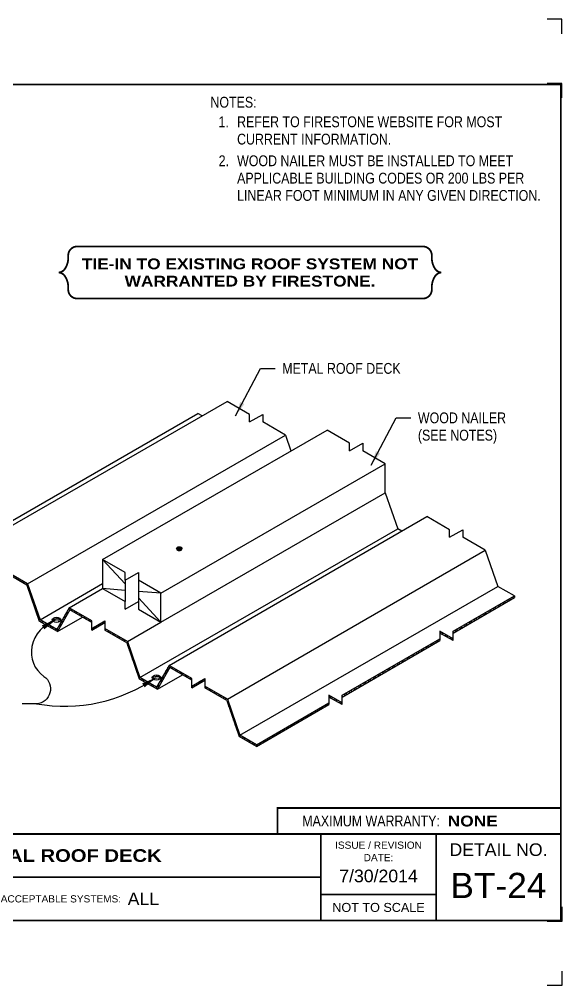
# Model space of a CAD drawing. Header units: inches. Extents: x 165.4 to 185.5, y -159.4 to -142.7.
# Drawn here: x 176.08 to 185.48, y -159.43 to -142.67 of the extents above; entities that cross this region are included whole.
import ezdxf
from ezdxf.enums import TextEntityAlignment as Align

# ---------------------------------------------------------------- set-up
doc = ezdxf.new("R2010")
doc.units = ezdxf.units.IN
doc.header["$MEASUREMENT"] = 0
doc.layers.get('0').update_dxf_attribs({"linetype": 'CONTINUOUS'})
doc.layers.get('DEFPOINTS').update_dxf_attribs({"linetype": 'CONTINUOUS'})
for name, color, linetype in [('FSBP-ACCESSORY-FIRESTONE', 7, 'CONTINUOUS'), ('FSBP-ANNO-NOTE', 7, 'CONTINUOUS'), ('FSBP-OTHER', 7, 'CONTINUOUS'), ('FSBP-TTLB', 7, 'CONTINUOUS'), ('FSBP-TTLB-BORDER', 7, 'CONTINUOUS'), ('FSBP-TTLB-TEXT', 7, 'CONTINUOUS'), ('FSBP-WOOD', 7, 'CONTINUOUS')]:
    doc.layers.add(name, color=color, linetype=linetype)
doc.styles.add('FSBP_ARIAL', font='arial.ttf')
doc.styles.add('FSBP_ARIAL_BOLD', font='')
doc.styles.add('FSBP_ARIAL_NAR', font='ARIALN.TTF')
doc.styles.get('FSBP_ARIAL_BOLD').set_extended_font_data('Arial Black')
doc.dimstyles.new('FSBP-LEADER', dxfattribs={"dimtxt": 0.1875, "dimasz": 0.25, "dimexe": 0.0625, "dimexo": 0.125, "dimgap": 0.125, "dimtad": 0, "dimtih": 1, "dimtoh": 1, "dimdec": 4, "dimzin": 0, "dimdsep": 46, "dimlunit": 4, "dimtxsty": 'FSBP_ARIAL_NAR', "dimcen": 0.09375, "dimclrd": 256, "dimclre": 256, "dimclrt": 256, "dimadec": 0, "dimazin": 0, "dimtfac": 1, "dimtdec": 4, "dimtofl": 0, "dimtmove": 0, "dimatfit": 3, "dimfxl": 1, "dimtolj": 1, "dimtzin": 0, "dimlwd": -1, "dimlwe": -1, "dimarcsym": 0})

# ---------------------------------------------------------------- blocks, each defined once
blk = doc.blocks.new('TTLB-EPDM_1')
at = {"layer": 'DEFPOINTS', "linetype": 'Continuous', "ltscale": 1.75}
for points in [[(20.016, 13.881), (20.016, 14.131), (19.766, 14.131)], [(20.016, -2.381), (20.016, -2.631), (19.766, -2.631)]]:
    blk.add_lwpolyline(points, dxfattribs=at)
at = {"layer": 'DEFPOINTS', "color": 1}
for points in [[(20.016, 12.766), (20.016, 13.016), (19.766, 13.016)], [(20.016, -1.266), (20.016, -1.516), (19.766, -1.516)]]:
    blk.add_lwpolyline(points, dxfattribs=at)
at = {"layer": 'FSBP-TTLB', "const_width": 0.0312}
blk.add_lwpolyline([(15.09, 0), (20, 0), (20, 0.451), (15.09, 0.451)], close=True, dxfattribs=at)
for points in [[(0, 0), (0, -1.5), (20, -1.5), (20, 0), (0, 0)], [(15.84, 0), (15.84, -1.5)], [(17.841, 0), (17.841, -1.5)], [(20, 0), (20, -1.5)], [(4.825, -0.75), (15.84, -0.75)], [(15.84, -1.049), (17.841, -1.049)]]:
    blk.add_lwpolyline(points, dxfattribs=at)
at = {"layer": 'FSBP-TTLB-BORDER', "const_width": 0.0312}
blk.add_lwpolyline([(20, 0), (20, 13), (0, 13), (0, 0)], dxfattribs=at)
at = {"layer": 'FSBP-TTLB-TEXT', "style": 'FSBP_ARIAL_NAR'}
blk.add_text('MAXIMUM WARRANTY:', height=0.1875, dxfattribs=at).set_placement((17.905, 0.226), align=Align.MIDDLE_RIGHT)
at = {"layer": 'FSBP-TTLB-TEXT', "style": 'FSBP_ARIAL'}
for s, height, p in [('ISSUE / REVISION', 0.125, (16.841, -0.194)), ('DETAIL NO.', 0.2188, (18.921, -0.272)), ('DATE:', 0.125, (16.841, -0.41)), ('NOT TO SCALE', 0.15625, (16.841, -1.274))]:
    blk.add_text(s, height=height, dxfattribs=at).set_placement(p, align=Align.MIDDLE_CENTER)
blk.add_text('ACCEPTABLE SYSTEMS:', height=0.125, dxfattribs=at).set_placement((10.293, -1.125), align=Align.MIDDLE_LEFT)
at = {"layer": 'FSBP-TTLB-TEXT'}
for tag, height, style, p in [('MAXIMUM_WARRANTY', 0.188, 'FSBP_ARIAL_BOLD', (18.04, 0.224)), ('ACCPT_SYSTEMS', 0.219, 'FSBP_ARIAL', (12.494, -1.125))]:
    blk.add_attdef(tag, text='', height=height, dxfattribs=dict(at, style=style)).set_placement(p, align=Align.MIDDLE_LEFT)
for tag, height, style, p in [('DETAIL_DESCP_LINE_1', 0.219, 'FSBP_ARIAL_BOLD', (10.331, -0.374)), ('ISSUE_REV_DATE', 0.219, 'FSBP_ARIAL', (16.841, -0.728)), ('DETAIL_NUMBER', 0.438, 'FSBP_ARIAL', (18.919, -0.893))]:
    blk.add_attdef(tag, text='', height=height, dxfattribs=dict(at, style=style)).set_placement(p, align=Align.MIDDLE_CENTER)

msp = doc.modelspace()

# ---------------------------------------------------------------- hatches: boundary and pattern name
at = {"layer": 'FSBP-OTHER'}
h = msp.add_hatch(dxfattribs=at)
h.set_pattern_fill('STEEL', color=256, scale=0.666667, angle=45, style=0)
h.set_pattern_definition([(90, (21.82199, 13.83532), (-0.083333333, 1e-17), []), (90, (21.792526, 13.86478), (-0.083333333, 1e-17), [])])
h.paths.add_polyline_path([(175.008, -152.286), (175.224, -151.911), (175.602, -152.129), (175.602, -152.099), (175.211, -151.873), (174.995, -152.248), (174.706, -152.081), (174.706, -152.111)])
h.paths.add_polyline_path([(175.602, -152.231), (175.602, -152.261), (175.831, -152.129), (175.831, -152.099)])
h.paths.add_polyline_path([(176.209, -152.479), (176.425, -153.104), (176.74, -153.286), (176.956, -152.911), (177.334, -153.129), (177.334, -153.099), (176.943, -152.873), (176.727, -153.248), (176.438, -153.081), (176.222, -152.456), (175.831, -152.231), (175.831, -152.261)])
h.paths.add_polyline_path([(177.334, -153.231), (177.334, -153.261), (177.563, -153.129), (177.563, -153.099)])
h.paths.add_polyline_path([(177.563, -153.231), (177.563, -153.261), (177.941, -153.479), (178.157, -154.104), (178.472, -154.286), (178.688, -153.911), (179.066, -154.129), (179.066, -154.099), (178.675, -153.873), (178.459, -154.248), (178.17, -154.081), (177.954, -153.456)])
h.paths.add_polyline_path([(179.066, -154.231), (179.066, -154.261), (179.295, -154.129), (179.295, -154.099)])
h.paths.add_polyline_path([(179.295, -154.231), (179.295, -154.261), (179.673, -154.479), (179.889, -155.104), (180.191, -155.278), (180.191, -155.248), (179.902, -155.081), (179.686, -154.456)])
h = msp.add_hatch(dxfattribs=at)
h.set_pattern_fill('STEEL', color=256, scale=0.666667, angle=45, style=0)
h.set_pattern_definition([(90, (22, 17.51018), (-0.083333333, 1e-17), []), (90, (21.97054, 17.53964), (-0.083333333, 1e-17), [])])
h.paths.add_polyline_path([(184.659, -152.698), (184.659, -152.668), (183.598, -153.281), (183.598, -153.311)])
h.paths.add_polyline_path([(183.369, -153.281), (183.369, -153.311), (183.598, -153.443), (183.598, -153.413)])
h.paths.add_polyline_path([(183.369, -153.443), (183.369, -153.413), (181.674, -154.392), (181.674, -154.422)])
h.paths.add_polyline_path([(181.445, -154.392), (181.445, -154.422), (181.674, -154.554), (181.674, -154.524)])
h.paths.add_polyline_path([(181.445, -154.554), (181.445, -154.524), (180.191, -155.248), (180.191, -155.278)])
h = msp.add_hatch(dxfattribs=at)
h.set_pattern_fill('STEEL', color=256, scale=0.666667, angle=45, style=0)
h.set_pattern_definition([(90, (24.427885, 13.96398), (-0.083333333, 1e-17), []), (90, (24.39842, 13.99344), (-0.083333333, 1e-17), [])])
edge = h.paths.add_edge_path()
edge.add_ellipse((176.724, -153.083), major_axis=(-0.0765, 0), ratio=0.57735, start_angle=160.159, end_angle=379.841)
edge.add_ellipse((176.724, -153.113), major_axis=(-0.0765, 0), ratio=0.57735, start_angle=199.841, end_angle=340.159, ccw=False)
h = msp.add_hatch(dxfattribs=at)
h.set_pattern_fill('STEEL', color=256, scale=0.666667, angle=45, style=0)
h.set_pattern_definition([(90, (26.15994, 12.96398), (-0.083333333, 1e-17), []), (90, (26.13047, 12.99344), (-0.083333333, 1e-17), [])])
edge = h.paths.add_edge_path()
edge.add_ellipse((178.456, -154.083), major_axis=(-0.0765, 0), ratio=0.57735, start_angle=160.159, end_angle=379.841)
edge.add_ellipse((178.456, -154.113), major_axis=(-0.0765, 0), ratio=0.57735, start_angle=199.841, end_angle=340.159, ccw=False)

# ---------------------------------------------------------------- linework, layer by layer
at = {"layer": 'FSBP-ACCESSORY-FIRESTONE', "color": 1}
for p, q in [((178.837, -151.823), (178.837, -151.826)), ((178.851, -151.831), (178.851, -151.834)), ((178.864, -151.823), (178.864, -151.826))]:
    msp.add_line(p, q, dxfattribs=at)
for points in [[(178.804, -151.843), (178.806, -151.857)], [(178.828, -151.831), (178.837, -151.826), (178.851, -151.834), (178.864, -151.826), (178.873, -151.831)], [(178.839, -151.838), (178.839, -151.841), (178.828, -151.847)], [(178.862, -151.838), (178.862, -151.841), (178.873, -151.847)]]:
    msp.add_lwpolyline(points, dxfattribs=at)
msp.add_lwpolyline([(178.862, -151.838), (178.876, -151.83), (178.864, -151.823), (178.851, -151.831), (178.837, -151.823), (178.825, -151.83), (178.839, -151.838), (178.825, -151.845), (178.837, -151.852), (178.851, -151.844), (178.864, -151.852), (178.876, -151.845)], close=True, dxfattribs=at)
for centre, major_axis in [((178.851, -151.843), (-0.0466, 0)), ((178.851, -151.838), (-0.0323, 0))]:
    msp.add_ellipse(centre, major_axis=major_axis, ratio=0.57735, dxfattribs=at)
msp.add_ellipse((178.851, -151.855), major_axis=(-0.0448, 0), ratio=0.57735, start_param=0.081844, end_param=3.059749, dxfattribs=at)
at = {"layer": 'FSBP-ANNO-NOTE', "const_width": 0.0312}
msp.add_lwpolyline([(176.926, -146.819), (176.926, -146.762, -0.414214), (177.082, -146.606), (183.072, -146.606, -0.414214), (183.228, -146.762), (183.228, -146.819, 0.140908), (183.287, -146.997, 0.224453), (183.391, -147.058, 0.224453), (183.287, -147.119, 0.140908), (183.228, -147.297), (183.228, -147.354, -0.414214), (183.072, -147.51), (177.082, -147.51, -0.414214), (176.926, -147.354), (176.926, -147.297, 0.140908), (176.867, -147.119, 0.224453), (176.763, -147.058, 0.224453), (176.867, -146.997, 0.140908)], format="xyb", close=True, dxfattribs=at)
at = {"layer": 'FSBP-ANNO-NOTE'}
for points, format in [([(176.707, -153.089, 0.273123), (176.297, -153.545, 0.300639), (176.506, -154.063, -0.707845), (176.377, -154.539), (176.127, -154.539)], "xyb"), ([(176.707, -153.089, 0, 0.082, 0), (176.49, -153.212, 0.082, 0.082, 0)], "xyseb"), ([(176.377, -154.539, 0.198781), (178.441, -154.086, -1.915698)], "xyb"), ([(178.441, -154.086, 0, 0.082, 0), (178.229, -154.22, 0.082, 0.082, 0)], "xyseb")]:
    msp.add_lwpolyline(points, format=format, dxfattribs=at)
at = {"layer": 'FSBP-OTHER'}
for p, q in [((175.211, -151.873), (179.68, -149.293)), ((180.07, -149.519), (179.68, -149.293)), ((174.706, -152.081), (179.175, -149.502)), ((179.247, -149.543), (179.175, -149.502)), ((180.07, -149.651), (180.299, -149.519)), ((180.07, -149.651), (180.07, -149.519)), ((180.299, -149.519), (180.299, -149.651)), ((180.69, -149.877), (180.299, -149.651)), ((176.222, -152.456), (180.69, -149.877)), ((180.69, -149.877), (180.786, -150.154)), ((182.422, -150.877), (182.639, -151.502)), ((178.675, -153.873), (183.144, -151.293)), ((183.535, -151.519), (183.144, -151.293)), ((178.17, -154.081), (182.639, -151.502)), ((182.711, -151.543), (182.639, -151.502)), ((183.535, -151.651), (183.764, -151.519)), ((183.535, -151.651), (183.535, -151.519)), ((183.764, -151.519), (183.764, -151.651)), ((184.154, -151.877), (183.764, -151.651)), ((179.686, -154.456), (184.154, -151.877)), ((184.154, -151.877), (184.371, -152.502)), ((176.222, -152.456), (175.831, -152.231)), ((176.209, -152.479), (175.831, -152.261)), ((176.209, -152.479), (176.425, -153.104)), ((176.222, -152.456), (176.438, -153.081)), ((176.438, -153.081), (177.523, -152.455)), ((179.902, -155.081), (184.371, -152.502)), ((184.659, -152.668), (184.371, -152.502)), ((176.943, -152.873), (177.523, -152.538)), ((183.598, -153.281), (184.659, -152.668)), ((183.598, -153.311), (184.659, -152.698)), ((184.659, -152.668), (184.659, -152.698)), ((176.943, -152.873), (176.727, -153.248)), ((176.956, -152.911), (176.74, -153.286)), ((177.334, -153.099), (176.943, -152.873)), ((177.334, -153.129), (176.956, -152.911)), ((176.74, -153.286), (176.425, -153.104)), ((176.727, -153.248), (176.438, -153.081)), ((176.74, -153.286), (177.173, -153.036)), ((177.334, -153.231), (177.563, -153.099)), ((177.334, -153.231), (177.334, -153.099)), ((177.334, -153.261), (177.563, -153.129)), ((177.563, -153.099), (177.563, -153.231)), ((177.954, -153.456), (178.533, -153.122)), ((177.334, -153.261), (177.334, -153.231)), ((177.954, -153.456), (177.563, -153.231)), ((177.563, -153.231), (177.563, -153.261)), ((177.941, -153.479), (177.563, -153.261)), ((183.598, -153.413), (183.369, -153.281)), ((183.369, -153.281), (183.369, -153.443)), ((183.598, -153.443), (183.369, -153.311)), ((183.598, -153.443), (183.598, -153.281)), ((177.941, -153.479), (178.157, -154.104)), ((177.954, -153.456), (178.17, -154.081)), ((181.674, -154.392), (183.369, -153.413)), ((181.674, -154.422), (183.369, -153.443)), ((178.675, -153.873), (178.459, -154.248)), ((178.688, -153.911), (178.472, -154.286)), ((178.472, -154.286), (178.905, -154.036)), ((179.066, -154.099), (178.675, -153.873)), ((179.066, -154.129), (178.688, -153.911)), ((178.157, -154.104), (178.472, -154.286)), ((178.459, -154.248), (178.17, -154.081)), ((179.066, -154.231), (179.295, -154.099)), ((179.066, -154.231), (179.066, -154.099)), ((179.066, -154.261), (179.295, -154.129)), ((179.295, -154.099), (179.295, -154.231)), ((179.066, -154.261), (179.066, -154.231)), ((179.686, -154.456), (179.295, -154.231)), ((179.295, -154.231), (179.295, -154.261)), ((179.673, -154.479), (179.295, -154.261)), ((179.673, -154.479), (179.889, -155.104)), ((179.686, -154.456), (179.902, -155.081)), ((180.191, -155.248), (181.445, -154.524)), ((181.674, -154.524), (181.445, -154.392)), ((181.445, -154.392), (181.445, -154.554)), ((181.674, -154.554), (181.445, -154.422)), ((181.674, -154.554), (181.674, -154.392)), ((180.191, -155.278), (181.445, -154.554)), ((180.191, -155.278), (179.889, -155.104)), ((180.191, -155.248), (179.902, -155.081)), ((180.191, -155.248), (180.191, -155.278))]:
    msp.add_line(p, q, dxfattribs=at)
for centre in [(176.724, -153.083), (178.456, -154.083)]:
    msp.add_ellipse(centre, major_axis=(-0.0765, 0), ratio=0.57735, dxfattribs=at)
for centre in [(176.724, -153.113), (178.456, -154.113)]:
    msp.add_ellipse(centre, major_axis=(0.0765, 0), ratio=0.57735, start_param=0.346291, end_param=2.795302, dxfattribs=at)
at = {"layer": 'FSBP-WOOD'}
for p, q in [((177.523, -152.038), (181.412, -149.793)), ((181.802, -150.019), (181.412, -149.793)), ((181.802, -150.151), (182.032, -150.019)), ((181.802, -150.151), (181.802, -150.019)), ((182.032, -150.019), (182.032, -150.151)), ((182.422, -150.377), (182.032, -150.151)), ((178.533, -152.622), (182.422, -150.377)), ((182.422, -150.877), (182.422, -150.377)), ((178.533, -153.122), (182.422, -150.877)), ((177.523, -152.038), (177.523, -152.538)), ((177.914, -152.264), (177.523, -152.038)), ((177.523, -152.038), (177.914, -152.457)), ((177.914, -152.396), (178.143, -152.264)), ((177.914, -152.396), (177.914, -152.264)), ((178.143, -152.264), (178.143, -152.396)), ((177.914, -152.396), (177.914, -152.764)), ((178.533, -152.622), (178.143, -152.396)), ((178.143, -152.396), (178.143, -152.764)), ((177.523, -152.538), (177.914, -152.764)), ((177.914, -152.571), (177.523, -152.538)), ((178.533, -152.622), (178.143, -152.59)), ((178.533, -153.122), (178.533, -152.622)), ((177.914, -152.896), (178.143, -152.764)), ((177.914, -152.896), (177.914, -152.764)), ((178.143, -152.703), (178.533, -153.122)), ((178.143, -152.764), (178.143, -152.896)), ((178.143, -152.896), (178.533, -153.122))]:
    msp.add_line(p, q, dxfattribs=at)

# ---------------------------------------------------------------- block references
msp.add_blockref('TTLB-EPDM_1', (165.463, -156.797)).add_auto_attribs({'DETAIL_DESCP_LINE_1': 'TIE-IN WITH METAL ROOF DECK', 'ACCPT_SYSTEMS': 'ALL', 'ISSUE_REV_DATE': '7/30/2014', 'DETAIL_NUMBER': 'BT-24', 'MAXIMUM_WARRANTY': 'NONE'})

# ---------------------------------------------------------------- texts
at = {"layer": 'FSBP-ANNO-NOTE', "style": 'FSBP_ARIAL_NAR'}
for s, p in [('NOTES:', (179.391, -144.104)), ('REFER TO FIRESTONE WEBSITE FOR MOST', (179.853, -144.444)), ('CURRENT INFORMATION.', (179.853, -144.745)), ('WOOD NAILER MUST BE INSTALLED TO MEET', (179.853, -145.12)), ('APPLICABLE BUILDING CODES OR 200 LBS PER', (179.853, -145.421)), ('LINEAR FOOT MINIMUM IN ANY GIVEN DIRECTION.', (179.853, -145.721)), ('METAL ROOF DECK', (180.635, -148.721)), ('WOOD NAILER', (182.987, -149.579)), ('(SEE NOTES)', (182.987, -149.879))]:
    msp.add_text(s, height=0.1875, dxfattribs=at).set_placement(p, align=Align.MIDDLE_LEFT)
at = {"layer": 'FSBP-ANNO-NOTE'}
for s, style, p in [('1.', 'FSBP_ARIAL_NAR', (179.621, -144.444)), ('2.', 'FSBP_ARIAL_NAR', (179.623, -145.12)), ('TIE-IN TO EXISTING ROOF SYSTEM NOT', 'FSBP_ARIAL_BOLD', (180.077, -146.908)), ('WARRANTED BY FIRESTONE.', 'FSBP_ARIAL_BOLD', (180.077, -147.208))]:
    msp.add_text(s, height=0.1875, dxfattribs=dict(at, style=style)).set_placement(p, align=Align.MIDDLE_CENTER)

# ---------------------------------------------------------------- leaders
for points in [[(179.826, -149.542), (180.26, -148.721), (180.51, -148.721)], [(182.178, -150.399), (182.612, -149.579), (182.862, -149.579)]]:
    msp.add_leader(points, dimstyle='FSBP-LEADER', dxfattribs=at)

doc.saveas('drawing.dxf')
